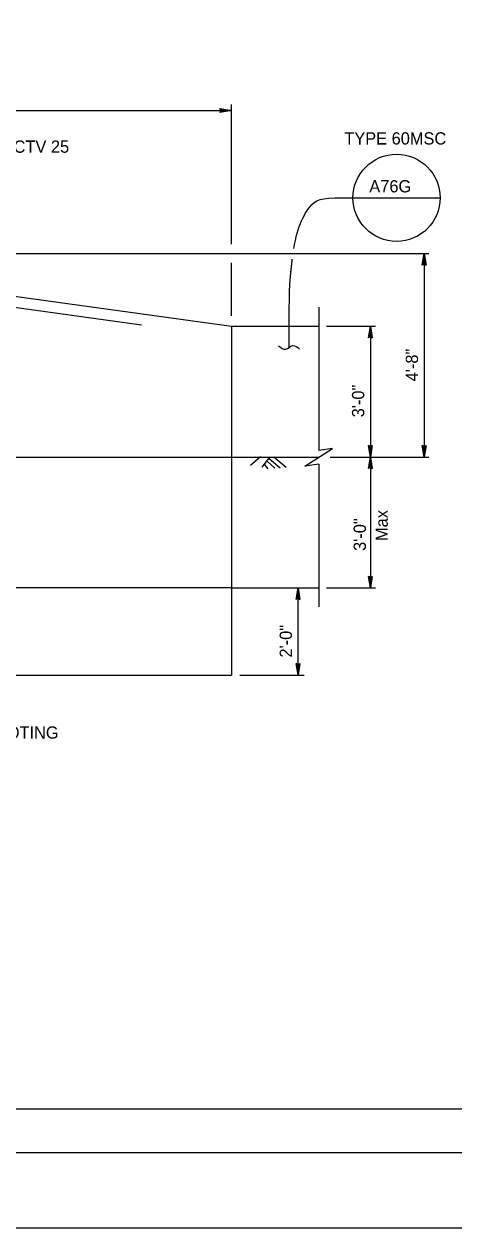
# Model space of a CAD drawing. Extents: x -893 to 867, y -474 to 712.
# Drawn here: x 29 to 275, y -474 to 216 of the extents above; entities that cross this region are included whole.
import ezdxf

# ---------------------------------------------------------------- set-up
doc = ezdxf.new("R2010")
doc.units = 0
for name, color, linetype in [('border_PLOTTING-ELEMENTS', 7, 'Continuous'), ('border_rw_22x34_Cut_Lines', 7, 'Continuous'), ('border_SHEET', 7, 'Continuous'), ('str_Concrete-A', 7, 'Continuous'), ('str_Grades-Finish-Grade-A', 7, 'Continuous'), ('str_Text-A', 7, 'Continuous')]:
    doc.layers.add(name, color=color, linetype=linetype)

msp = doc.modelspace()

# ---------------------------------------------------------------- linework, layer by layer
at = {"layer": 'border_PLOTTING-ELEMENTS'}
for points in [[(-893.45, -474.04), (866.55, -474.04), (866.55, 711.96), (-893.45, 711.96)], [(-863.45, 668.96), (836.55, 668.96), (836.55, -431.04), (-863.45, -431.04)]]:
    msp.add_lwpolyline(points, close=True, dxfattribs=at)
at = {"layer": 'border_rw_22x34_Cut_Lines'}
msp.add_lwpolyline([(-863.45, 668.96), (836.55, 668.96), (836.55, -431.04), (-863.45, -431.04)], close=True, dxfattribs=at)
at = {"layer": 'border_SHEET'}
msp.add_line((811.55, -406.04), (-813.45, -406.04), dxfattribs=at)
at = {"layer": 'str_Concrete-A'}
for p, q in [((-152.34, 84.53), (147.66, 42.86)), ((197.67, 53.87), (197.67, -28.29)), ((147.66, 42.86), (147.66, -157.14)), ((147.66, 42.86), (197.67, 42.86)), ((189.67, -37.29), (205.67, -27.29)), ((205.67, -27.29), (197.67, -28.29)), ((-652.34, -32.14), (147.66, -32.14)), ((147.66, -32.14), (197.67, -32.14)), ((197.67, -36.29), (189.67, -37.29)), ((197.67, -36.29), (197.67, -118)), ((147.66, -107.14), (-652.34, -107.14)), ((147.66, -107.14), (197.67, -107.14)), ((-652.34, -157.14), (147.66, -157.14))]:
    msp.add_line(p, q, dxfattribs=at)
at = {"layer": 'str_Grades-Finish-Grade-A'}
for p, q in [((164.29, -31.98), (158.58, -37.05)), ((169.69, -32.02), (164.99, -38)), ((169.23, -32.91), (175.67, -38.22)), ((171.89, -32.04), (179.09, -37.97)), ((166.49, -36.28), (168.55, -38.81)), ((168.05, -34.57), (172.45, -38.57))]:
    msp.add_line(p, q, dxfattribs=at)
at = {"layer": 'str_Text-A'}
for p, q in [((-152.34, 166.53), (147.66, 166.53)), ((141.41, 167.08), (141.07, 167.63)), ((141.07, 167.63), (147.66, 166.53)), ((147.66, 166.53), (141.07, 165.43)), ((141.41, 165.98), (141.07, 165.43)), ((141.24, 167.36), (147.66, 166.53)), ((147.66, 166.53), (141.24, 165.71)), ((147.66, 166.53), (141.41, 167.08)), ((141.41, 167.08), (141.75, 166.53)), ((141.41, 165.98), (147.66, 166.53)), ((141.75, 166.53), (141.41, 165.98)), ((147.66, 166.53), (141.58, 166.81)), ((141.58, 166.26), (147.66, 166.53)), ((141.75, 166.53), (147.66, 166.53)), ((147.66, 89.84), (147.66, 170.04)), ((217.31, 116.47), (267.29, 116.47)), ((-148.58, 84.53), (260.86, 84.53)), ((256.97, 77.94), (258.07, 84.53)), ((257.25, 78.11), (258.07, 84.53)), ((258.07, 84.53), (257.52, 78.27)), ((258.07, 84.53), (257.8, 78.44)), ((258.07, 84.53), (258.07, -32.14)), ((258.07, 78.61), (258.07, 84.53)), ((258.07, 84.53), (259.17, 77.94)), ((258.62, 78.27), (258.07, 84.53)), ((258.35, 78.44), (258.07, 84.53)), ((258.07, 84.53), (258.9, 78.11)), ((-152.9, 78.3), (96.2, 43.7)), ((147.66, 48.83), (147.66, 79.2)), ((257.52, 78.27), (256.97, 77.94)), ((257.52, 78.27), (258.07, 78.61)), ((258.07, 78.61), (258.62, 78.27)), ((258.62, 78.27), (259.17, 77.94)), ((202.07, 42.86), (230.2, 42.86)), ((226.16, 36.27), (227.26, 42.86)), ((226.43, 36.44), (227.26, 42.86)), ((227.26, 42.86), (226.71, 36.61)), ((227.26, 42.86), (226.98, 36.78)), ((227.26, 42.86), (227.26, -32.14)), ((227.26, 36.95), (227.26, 42.86)), ((227.26, 42.86), (228.36, 36.27)), ((227.81, 36.61), (227.26, 42.86)), ((227.53, 36.78), (227.26, 42.86)), ((227.26, 42.86), (228.08, 36.44)), ((226.71, 36.61), (226.16, 36.27)), ((226.71, 36.61), (227.26, 36.95)), ((227.26, 36.95), (227.81, 36.61)), ((227.81, 36.61), (228.36, 36.27)), ((226.7, -25.88), (226.15, -25.54)), ((227.26, -32.14), (226.15, -25.54)), ((227.26, -32.14), (226.43, -25.71)), ((226.7, -25.88), (227.26, -32.14)), ((227.26, -26.22), (226.7, -25.88)), ((226.98, -26.05), (227.26, -32.14)), ((228.36, -25.54), (227.26, -32.14)), ((228.08, -25.71), (227.26, -32.14)), ((227.26, -32.14), (227.81, -25.88)), ((227.81, -25.88), (227.26, -26.22)), ((227.26, -32.14), (227.53, -26.05)), ((227.26, -26.22), (227.26, -32.14)), ((227.81, -25.88), (228.36, -25.54)), ((257.52, -25.88), (256.97, -25.54)), ((258.07, -32.14), (256.97, -25.54)), ((258.07, -32.14), (257.25, -25.71)), ((257.52, -25.88), (258.07, -32.14)), ((258.07, -26.22), (257.52, -25.88)), ((257.8, -26.05), (258.07, -32.14)), ((259.17, -25.54), (258.07, -32.14)), ((258.9, -25.71), (258.07, -32.14)), ((258.07, -32.14), (258.62, -25.88)), ((258.62, -25.88), (258.07, -26.22)), ((258.07, -32.14), (258.35, -26.05)), ((258.07, -26.22), (258.07, -32.14)), ((258.62, -25.88), (259.17, -25.54)), ((204.33, -32.14), (260.86, -32.14)), ((226.16, -38.73), (227.26, -32.14)), ((226.43, -38.56), (227.26, -32.14)), ((227.26, -32.14), (226.71, -38.39)), ((227.26, -32.14), (226.98, -38.22)), ((227.26, -32.14), (227.26, -107.14)), ((227.26, -38.05), (227.26, -32.14)), ((227.26, -32.14), (228.36, -38.73)), ((227.81, -38.39), (227.26, -32.14)), ((227.53, -38.22), (227.26, -32.14)), ((227.26, -32.14), (228.08, -38.56)), ((226.71, -38.39), (226.16, -38.73)), ((226.71, -38.39), (227.26, -38.05)), ((227.26, -38.05), (227.81, -38.39)), ((227.81, -38.39), (228.36, -38.73)), ((226.7, -100.88), (226.15, -100.54)), ((227.26, -107.14), (226.15, -100.54)), ((227.26, -107.14), (226.43, -100.71)), ((226.7, -100.88), (227.26, -107.14)), ((227.26, -101.22), (226.7, -100.88)), ((226.98, -101.05), (227.26, -107.14)), ((228.36, -100.54), (227.26, -107.14)), ((228.08, -100.71), (227.26, -107.14)), ((227.26, -107.14), (227.81, -100.88)), ((227.81, -100.88), (227.26, -101.22)), ((227.26, -107.14), (227.53, -101.05)), ((227.26, -101.22), (227.26, -107.14)), ((227.81, -100.88), (228.36, -100.54)), ((184.72, -113.73), (185.82, -107.14)), ((184.99, -113.56), (185.82, -107.14)), ((185.82, -107.14), (185.27, -113.39)), ((185.82, -107.14), (185.54, -113.22)), ((185.82, -157.14), (185.82, -107.14)), ((185.82, -113.05), (185.82, -107.14)), ((185.82, -107.14), (186.92, -113.73)), ((186.37, -113.39), (185.82, -107.14)), ((186.09, -113.22), (185.82, -107.14)), ((185.82, -107.14), (186.64, -113.56)), ((202.07, -107.14), (230.2, -107.14)), ((185.27, -113.39), (184.72, -113.73)), ((185.27, -113.39), (185.82, -113.05)), ((185.82, -113.05), (186.37, -113.39)), ((186.37, -113.39), (186.92, -113.73)), ((185.27, -150.88), (184.71, -150.54)), ((185.82, -157.14), (184.71, -150.54)), ((185.82, -157.14), (184.99, -150.71)), ((185.27, -150.88), (185.82, -157.14)), ((185.82, -151.22), (185.27, -150.88)), ((185.54, -151.05), (185.82, -157.14)), ((186.92, -150.54), (185.82, -157.14)), ((186.64, -150.71), (185.82, -157.14)), ((185.82, -157.14), (186.37, -150.88)), ((186.37, -150.88), (185.82, -151.22)), ((185.82, -157.14), (186.09, -151.05)), ((185.82, -151.22), (185.82, -157.14)), ((186.37, -150.88), (186.92, -150.54)), ((152.41, -157.14), (189.33, -157.14))]:
    msp.add_line(p, q, dxfattribs=at)
msp.add_circle((242.3, 116.47), 24.99, dxfattribs=at)
for points, degree in [([(183.41, 87.4), (185.54, 100.45), (194.05, 116.47), (200.85, 116.47), (216.82, 116.47)], 3), ([(180.73, 30.72), (180.73, 59.49), (181.43, 71.9), (182.56, 81.29)], 2), ([(174.72, 31.72), (176.06, 30.39), (178.73, 28.52), (182.73, 32.93), (185.4, 31.06), (186.74, 29.72)], 3)]:
    msp.add_open_spline(points, degree=degree, dxfattribs=at)

# ---------------------------------------------------------------- texts
for s, height, p in [('TYPE 60MSC', 7.02, (212.33, 147.03)), ('TYPE 1A OR 1D SIGNAL POLE; OR CCTV 25', 7.02, (-140.43, 142.32)), ('A76G', 7.02, (226.67, 119.59)), ('BOTTOM OF TRENCH FOOTING', 7, (-93.85, -193.55))]:
    msp.add_text(s, height=height, dxfattribs=at).set_placement(p)
for s, p in [('4\'-8"', (254.56, 11.27)), ('3\'-0"', (223.75, -9.36)), ('3\'-0"', (224.7, -85.95)), ('Max', (237.25, -80.25)), ('2\'-0"', (182.31, -147.06))]:
    msp.add_text(s, height=7.02, rotation=90, dxfattribs=at).set_placement(p)

doc.saveas('drawing.dxf')
